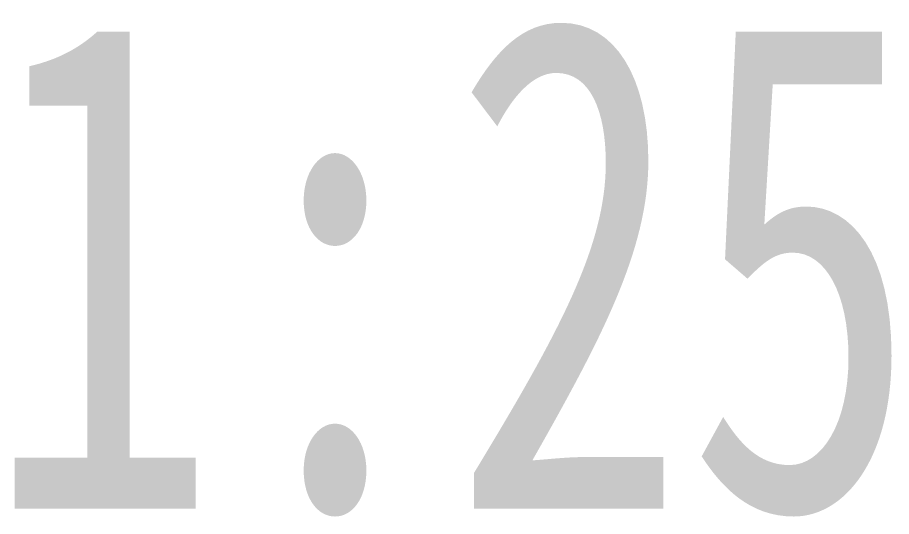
# Model space of a CAD drawing. Header units: inches. Extents: x -3733042 to -3450527, y 579159 to 997713.
# Drawn here: x -3557808 to -3554693, y 590720 to 592498 of the extents above; entities that cross this region are included whole.
import ezdxf

# ---------------------------------------------------------------- set-up
doc = ezdxf.new("R2010")
doc.units = ezdxf.units.IN
doc.header["$LTSCALE"] = 1000
doc.header["$MEASUREMENT"] = 0
doc.layers.add('PUB_TEXT', color=7, linetype='Continuous', lineweight=18)
doc.styles.add('CHINESE', font='', dxfattribs={"width": 0.7})
doc.styles.get('CHINESE').set_extended_font_data('黑体')

msp = doc.modelspace()

# ---------------------------------------------------------------- texts
at = {"layer": 'PUB_TEXT', "insert": (-3560425.905178353, 590719.7144293508), "char_height": 1750, "width": 9073.94662921317, "attachment_point": 7, "style": 'CHINESE'}
msp.add_mtext('A2 1:25', dxfattribs=at)

doc.saveas('drawing.dxf')
